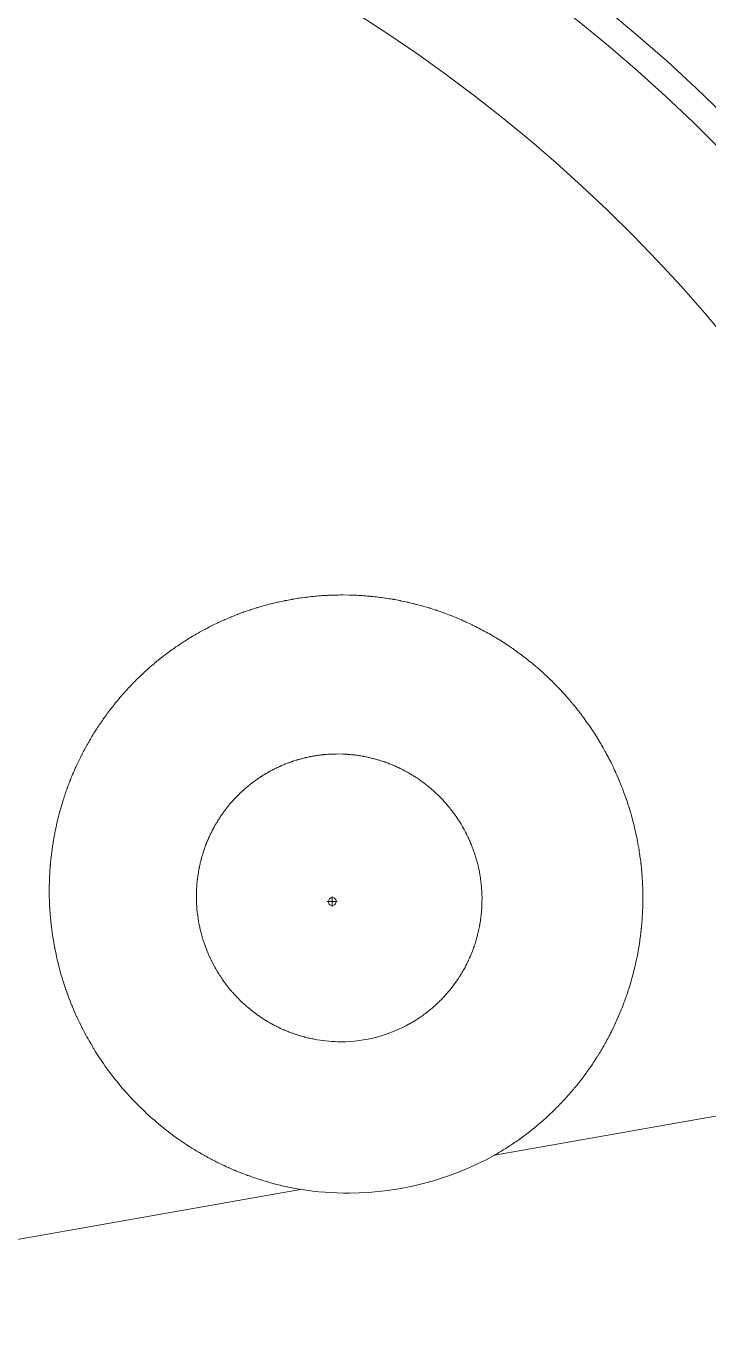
# Model space of a CAD drawing. Header units: millimetres. Extents: x 206 to 837, y 40 to 323.
# Drawn here: x 689.72444 to 689.74144, y 264.33187 to 264.36424 of the extents above; entities that cross this region are included whole.
import ezdxf

# ---------------------------------------------------------------- set-up
doc = ezdxf.new("R2010")
doc.units = ezdxf.units.MM
doc.layers.add('I-ARQ', color=8, linetype='Continuous', lineweight=0)

msp = doc.modelspace()

# ---------------------------------------------------------------- linework, layer by layer
at = {"layer": 'I-ARQ', "lineweight": 5}
for points, knots in [([(689.758016, 264.33937), (689.758016, 264.33937), (689.756484, 264.345683), (689.756484, 264.345683), (689.756484, 264.345683), (689.756484, 264.345683), (689.754075, 264.351719), (689.754075, 264.351719), (689.754075, 264.351719), (689.754075, 264.351719), (689.75084, 264.357358), (689.75084, 264.357358), (689.75084, 264.357358), (689.75084, 264.357358), (689.746843, 264.362487), (689.746843, 264.362487), (689.746843, 264.362487), (689.746843, 264.362487), (689.742162, 264.367007), (689.742162, 264.367007), (689.742162, 264.367007), (689.742162, 264.367007), (689.73689, 264.370826), (689.73689, 264.370826), (689.73689, 264.370826), (689.73689, 264.370826), (689.731133, 264.373869), (689.731133, 264.373869), (689.731133, 264.373869), (689.731133, 264.373869), (689.725003, 264.376076), (689.725003, 264.376076), (689.725003, 264.376076), (689.725003, 264.376076), (689.718623, 264.377401), (689.718623, 264.377401), (689.718623, 264.377401), (689.718623, 264.377401), (689.71212, 264.377822), (689.71212, 264.377822)], [0, 0, 0, 0, 0.1, 0.1, 0.1, 0.15, 0.2, 0.2, 0.2, 0.25, 0.3, 0.3, 0.3, 0.35, 0.4, 0.4, 0.4, 0.45, 0.5, 0.5, 0.5, 0.55, 0.6, 0.6, 0.6, 0.65, 0.7, 0.7, 0.7, 0.75, 0.8, 0.8, 0.8, 0.85, 0.9, 0.9, 0.9, 0.95, 1, 1, 1, 1]), ([(689.756851, 264.339179), (689.753375, 264.360444), (689.73541, 264.376323), (689.713879, 264.377159), (689.713879, 264.377159), (689.692349, 264.377995), (689.673206, 264.363558), (689.668091, 264.342627)], [0, 0, 0, 0, 0.5, 0.5, 0.5, 0.75, 1, 1, 1, 1]), ([(689.753896, 264.338696), (689.750339, 264.360458), (689.730674, 264.375844), (689.708695, 264.37406), (689.708695, 264.37406), (689.686717, 264.372276), (689.66979, 264.353919), (689.66979, 264.331869)], [0, 0, 0, 0, 0.5, 0.5, 0.5, 0.75, 1, 1, 1, 1]), ([(689.75315, 264.339104), (689.749399, 264.360379), (689.730009, 264.375257), (689.708489, 264.373374), (689.708489, 264.373374), (689.686969, 264.371491), (689.670457, 264.353472), (689.670457, 264.331869)], [0, 0, 0, 0, 0.5, 0.5, 0.5, 0.75, 1, 1, 1, 1]), ([(689.750138, 264.338573), (689.746661, 264.358284), (689.728696, 264.37207), (689.708755, 264.370325), (689.708755, 264.370325), (689.688816, 264.368582), (689.673516, 264.351885), (689.673516, 264.331869)], [0, 0, 0, 0, 0.5, 0.5, 0.5, 0.75, 1, 1, 1, 1]), ([(689.731281, 264.335247), (689.731281, 264.335247), (689.731112, 264.335278), (689.731112, 264.335278), (689.731112, 264.335278), (689.731112, 264.335278), (689.730944, 264.335312), (689.730944, 264.335312), (689.730944, 264.335312), (689.730944, 264.335312), (689.730777, 264.335351), (689.730777, 264.335351), (689.730777, 264.335351), (689.730777, 264.335351), (689.730611, 264.335392), (689.730611, 264.335392), (689.730611, 264.335392), (689.730611, 264.335392), (689.730447, 264.335439), (689.730447, 264.335439), (689.730447, 264.335439), (689.730447, 264.335439), (689.730283, 264.335488), (689.730283, 264.335488), (689.730283, 264.335488), (689.730283, 264.335488), (689.730122, 264.335541), (689.730122, 264.335541), (689.730122, 264.335541), (689.730122, 264.335541), (689.729961, 264.335598), (689.729961, 264.335598), (689.729961, 264.335598), (689.729961, 264.335598), (689.729802, 264.335658), (689.729802, 264.335658), (689.729802, 264.335658), (689.729802, 264.335658), (689.729645, 264.335722), (689.729645, 264.335722), (689.729645, 264.335722), (689.729645, 264.335722), (689.729491, 264.335788), (689.729491, 264.335788), (689.729491, 264.335788), (689.729491, 264.335788), (689.729338, 264.33586), (689.729338, 264.33586), (689.729338, 264.33586), (689.729338, 264.33586), (689.729188, 264.335932), (689.729188, 264.335932), (689.729188, 264.335932), (689.729188, 264.335932), (689.72904, 264.336009), (689.72904, 264.336009), (689.72904, 264.336009), (689.72904, 264.336009), (689.728894, 264.336088), (689.728894, 264.336088), (689.728894, 264.336088), (689.728894, 264.336088), (689.728751, 264.33617), (689.728751, 264.33617), (689.728751, 264.33617), (689.728751, 264.33617), (689.728609, 264.336255), (689.728609, 264.336255), (689.728609, 264.336255), (689.728609, 264.336255), (689.728471, 264.336343), (689.728471, 264.336343), (689.728471, 264.336343), (689.728471, 264.336343), (689.728335, 264.336433), (689.728335, 264.336433), (689.728335, 264.336433), (689.728335, 264.336433), (689.728202, 264.336525), (689.728202, 264.336525), (689.728202, 264.336525), (689.728202, 264.336525), (689.728073, 264.33662), (689.728073, 264.33662), (689.728073, 264.33662), (689.728073, 264.33662), (689.727945, 264.336716), (689.727945, 264.336716), (689.727945, 264.336716), (689.727945, 264.336716), (689.72782, 264.336816), (689.72782, 264.336816), (689.72782, 264.336816), (689.72782, 264.336816), (689.727698, 264.336917), (689.727698, 264.336917), (689.727698, 264.336917), (689.727698, 264.336917), (689.727463, 264.337125), (689.727463, 264.337125), (689.727463, 264.337125), (689.727463, 264.337125), (689.727239, 264.337341), (689.727239, 264.337341), (689.727239, 264.337341), (689.727239, 264.337341), (689.727026, 264.337562), (689.727026, 264.337562), (689.727026, 264.337562), (689.727026, 264.337562), (689.726824, 264.33779), (689.726824, 264.33779), (689.726824, 264.33779), (689.726824, 264.33779), (689.726633, 264.338025), (689.726633, 264.338025), (689.726633, 264.338025), (689.726633, 264.338025), (689.726452, 264.338265), (689.726452, 264.338265), (689.726452, 264.338265), (689.726452, 264.338265), (689.726282, 264.33851), (689.726282, 264.33851), (689.726282, 264.33851), (689.726282, 264.33851), (689.726123, 264.338762), (689.726123, 264.338762), (689.726123, 264.338762), (689.726123, 264.338762), (689.725974, 264.339018), (689.725974, 264.339018), (689.725974, 264.339018), (689.725974, 264.339018), (689.725836, 264.339279), (689.725836, 264.339279), (689.725836, 264.339279), (689.725836, 264.339279), (689.725707, 264.339547), (689.725707, 264.339547), (689.725707, 264.339547), (689.725707, 264.339547), (689.725589, 264.339818), (689.725589, 264.339818), (689.725589, 264.339818), (689.725589, 264.339818), (689.725481, 264.340096), (689.725481, 264.340096), (689.725481, 264.340096), (689.725481, 264.340096), (689.725383, 264.34038), (689.725383, 264.34038), (689.725383, 264.34038), (689.725383, 264.34038), (689.725296, 264.340669), (689.725296, 264.340669), (689.725296, 264.340669), (689.725296, 264.340669), (689.725221, 264.340964), (689.725221, 264.340964), (689.725221, 264.340964), (689.725221, 264.340964), (689.725156, 264.341265), (689.725156, 264.341265), (689.725156, 264.341265), (689.725156, 264.341265), (689.725104, 264.341571), (689.725104, 264.341571), (689.725104, 264.341571), (689.725104, 264.341571), (689.725064, 264.341882), (689.725064, 264.341882), (689.725064, 264.341882), (689.725064, 264.341882), (689.725048, 264.342041), (689.725048, 264.342041), (689.725048, 264.342041), (689.725048, 264.342041), (689.725036, 264.342199), (689.725036, 264.342199), (689.725036, 264.342199), (689.725036, 264.342199), (689.725027, 264.342359), (689.725027, 264.342359), (689.725027, 264.342359), (689.725027, 264.342359), (689.725022, 264.342519), (689.725022, 264.342519), (689.725022, 264.342519), (689.725022, 264.342519), (689.72502, 264.342682), (689.72502, 264.342682), (689.72502, 264.342682), (689.72502, 264.342682), (689.725021, 264.342844), (689.725021, 264.342844), (689.725021, 264.342844), (689.725021, 264.342844), (689.725027, 264.343008), (689.725027, 264.343008), (689.725027, 264.343008), (689.725027, 264.343008), (689.725035, 264.343171), (689.725035, 264.343171), (689.725035, 264.343171), (689.725035, 264.343171), (689.725048, 264.343336), (689.725048, 264.343336), (689.725048, 264.343336), (689.725048, 264.343336), (689.725064, 264.343501), (689.725064, 264.343501), (689.725064, 264.343501), (689.725064, 264.343501), (689.725084, 264.343666), (689.725084, 264.343666), (689.725084, 264.343666), (689.725084, 264.343666), (689.725107, 264.343832), (689.725107, 264.343832), (689.725107, 264.343832), (689.725107, 264.343832), (689.725135, 264.343998), (689.725135, 264.343998), (689.725135, 264.343998), (689.725135, 264.343998), (689.725166, 264.344164), (689.725166, 264.344164), (689.725166, 264.344164), (689.725166, 264.344164), (689.7252, 264.34433), (689.7252, 264.34433), (689.7252, 264.34433), (689.7252, 264.34433), (689.725239, 264.344494), (689.725239, 264.344494), (689.725239, 264.344494), (689.725239, 264.344494), (689.725283, 264.344659), (689.725283, 264.344659), (689.725283, 264.344659), (689.725283, 264.344659), (689.72533, 264.344823), (689.72533, 264.344823), (689.72533, 264.344823), (689.72533, 264.344823), (689.72538, 264.344986), (689.72538, 264.344986), (689.72538, 264.344986), (689.72538, 264.344986), (689.725434, 264.345148), (689.725434, 264.345148), (689.725434, 264.345148), (689.725434, 264.345148), (689.725492, 264.345309), (689.725492, 264.345309), (689.725492, 264.345309), (689.725492, 264.345309), (689.725554, 264.345469), (689.725554, 264.345469), (689.725554, 264.345469), (689.725554, 264.345469), (689.72562, 264.345627), (689.72562, 264.345627), (689.72562, 264.345627), (689.72562, 264.345627), (689.725689, 264.345784), (689.725689, 264.345784), (689.725689, 264.345784), (689.725689, 264.345784), (689.725762, 264.34594), (689.725762, 264.34594), (689.725762, 264.34594), (689.725762, 264.34594), (689.725838, 264.346094), (689.725838, 264.346094), (689.725838, 264.346094), (689.725838, 264.346094), (689.725919, 264.346245), (689.725919, 264.346245), (689.725919, 264.346245), (689.725919, 264.346245), (689.726003, 264.346395), (689.726003, 264.346395), (689.726003, 264.346395), (689.726003, 264.346395), (689.72609, 264.346543), (689.72609, 264.346543), (689.72609, 264.346543), (689.72609, 264.346543), (689.726181, 264.346689), (689.726181, 264.346689), (689.726181, 264.346689), (689.726181, 264.346689), (689.726274, 264.346833), (689.726274, 264.346833), (689.726274, 264.346833), (689.726274, 264.346833), (689.726371, 264.346974), (689.726371, 264.346974), (689.726371, 264.346974), (689.726371, 264.346974), (689.726472, 264.347113), (689.726472, 264.347113), (689.726472, 264.347113), (689.726472, 264.347113), (689.726576, 264.347249), (689.726576, 264.347249), (689.726576, 264.347249), (689.726576, 264.347249), (689.726683, 264.347383), (689.726683, 264.347383), (689.726683, 264.347383), (689.726683, 264.347383), (689.726792, 264.347515), (689.726792, 264.347515), (689.726792, 264.347515), (689.726792, 264.347515), (689.726905, 264.347643), (689.726905, 264.347643), (689.726905, 264.347643), (689.726905, 264.347643), (689.727021, 264.34777), (689.727021, 264.34777), (689.727021, 264.34777), (689.727021, 264.34777), (689.72714, 264.347892), (689.72714, 264.347892), (689.72714, 264.347892), (689.72714, 264.347892), (689.727262, 264.348012), (689.727262, 264.348012), (689.727262, 264.348012), (689.727262, 264.348012), (689.727385, 264.34813), (689.727385, 264.34813), (689.727385, 264.34813), (689.727385, 264.34813), (689.727513, 264.348245), (689.727513, 264.348245), (689.727513, 264.348245), (689.727513, 264.348245), (689.727642, 264.348356), (689.727642, 264.348356), (689.727642, 264.348356), (689.727642, 264.348356), (689.727775, 264.348465), (689.727775, 264.348465), (689.727775, 264.348465), (689.727775, 264.348465), (689.727909, 264.34857), (689.727909, 264.34857), (689.727909, 264.34857), (689.727909, 264.34857), (689.728047, 264.348672), (689.728047, 264.348672), (689.728047, 264.348672), (689.728047, 264.348672), (689.728187, 264.348771), (689.728187, 264.348771), (689.728187, 264.348771), (689.728187, 264.348771), (689.728329, 264.348867), (689.728329, 264.348867), (689.728329, 264.348867), (689.728329, 264.348867), (689.728473, 264.348959), (689.728473, 264.348959), (689.728473, 264.348959), (689.728473, 264.348959), (689.72862, 264.349048), (689.72862, 264.349048), (689.72862, 264.349048), (689.72862, 264.349048), (689.728771, 264.349134), (689.728771, 264.349134), (689.728771, 264.349134), (689.728771, 264.349134), (689.728922, 264.349216), (689.728922, 264.349216), (689.728922, 264.349216), (689.728922, 264.349216), (689.729076, 264.349295), (689.729076, 264.349295), (689.729076, 264.349295), (689.729076, 264.349295), (689.72923, 264.349371), (689.72923, 264.349371), (689.72923, 264.349371), (689.72923, 264.349371), (689.729388, 264.349442), (689.729388, 264.349442), (689.729388, 264.349442), (689.729388, 264.349442), (689.729547, 264.34951), (689.729547, 264.34951), (689.729547, 264.34951), (689.729547, 264.34951), (689.72971, 264.349575), (689.72971, 264.349575), (689.72971, 264.349575), (689.72971, 264.349575), (689.729872, 264.349635), (689.729872, 264.349635), (689.729872, 264.349635), (689.729872, 264.349635), (689.730038, 264.349692), (689.730038, 264.349692), (689.730038, 264.349692), (689.730038, 264.349692), (689.730205, 264.349745), (689.730205, 264.349745), (689.730205, 264.349745), (689.730205, 264.349745), (689.730374, 264.349794), (689.730374, 264.349794), (689.730374, 264.349794), (689.730374, 264.349794), (689.730545, 264.349838), (689.730545, 264.349838), (689.730545, 264.349838), (689.730545, 264.349838), (689.730716, 264.34988), (689.730716, 264.34988), (689.730716, 264.34988), (689.730716, 264.34988), (689.73089, 264.349916), (689.73089, 264.349916), (689.73089, 264.349916), (689.73089, 264.349916), (689.731065, 264.34995), (689.731065, 264.34995), (689.731065, 264.34995), (689.731065, 264.34995), (689.731241, 264.349979), (689.731241, 264.349979), (689.731241, 264.349979), (689.731241, 264.349979), (689.731419, 264.350003), (689.731419, 264.350003), (689.731419, 264.350003), (689.731419, 264.350003), (689.731597, 264.350023), (689.731597, 264.350023), (689.731597, 264.350023), (689.731597, 264.350023), (689.731778, 264.350039), (689.731778, 264.350039), (689.731778, 264.350039), (689.731778, 264.350039), (689.731959, 264.35005), (689.731959, 264.35005), (689.731959, 264.35005), (689.731959, 264.35005), (689.732142, 264.350057), (689.732142, 264.350057), (689.732142, 264.350057), (689.732142, 264.350057), (689.732324, 264.350059), (689.732324, 264.350059)], [0, 0, 0, 0, 0.008696, 0.008696, 0.008696, 0.013043, 0.017391, 0.017391, 0.017391, 0.021739, 0.026087, 0.026087, 0.026087, 0.030435, 0.034783, 0.034783, 0.034783, 0.03913, 0.043478, 0.043478, 0.043478, 0.047826, 0.052174, 0.052174, 0.052174, 0.056522, 0.06087, 0.06087, 0.06087, 0.065217, 0.069565, 0.069565, 0.069565, 0.073913, 0.078261, 0.078261, 0.078261, 0.082609, 0.086957, 0.086957, 0.086957, 0.091304, 0.095652, 0.095652, 0.095652, 0.1, 0.104348, 0.104348, 0.104348, 0.108696, 0.113043, 0.113043, 0.113043, 0.117391, 0.121739, 0.121739, 0.121739, 0.126087, 0.130435, 0.130435, 0.130435, 0.134783, 0.13913, 0.13913, 0.13913, 0.143478, 0.147826, 0.147826, 0.147826, 0.152174, 0.156522, 0.156522, 0.156522, 0.16087, 0.165217, 0.165217, 0.165217, 0.169565, 0.173913, 0.173913, 0.173913, 0.178261, 0.182609, 0.182609, 0.182609, 0.186957, 0.191304, 0.191304, 0.191304, 0.195652, 0.2, 0.2, 0.2, 0.204348, 0.208696, 0.208696, 0.208696, 0.213043, 0.217391, 0.217391, 0.217391, 0.221739, 0.226087, 0.226087, 0.226087, 0.230435, 0.234783, 0.234783, 0.234783, 0.23913, 0.243478, 0.243478, 0.243478, 0.247826, 0.252174, 0.252174, 0.252174, 0.256522, 0.26087, 0.26087, 0.26087, 0.265217, 0.269565, 0.269565, 0.269565, 0.273913, 0.278261, 0.278261, 0.278261, 0.282609, 0.286957, 0.286957, 0.286957, 0.291304, 0.295652, 0.295652, 0.295652, 0.3, 0.304348, 0.304348, 0.304348, 0.308696, 0.313043, 0.313043, 0.313043, 0.317391, 0.321739, 0.321739, 0.321739, 0.326087, 0.330435, 0.330435, 0.330435, 0.334783, 0.33913, 0.33913, 0.33913, 0.343478, 0.347826, 0.347826, 0.347826, 0.352174, 0.356522, 0.356522, 0.356522, 0.36087, 0.365217, 0.365217, 0.365217, 0.369565, 0.373913, 0.373913, 0.373913, 0.378261, 0.382609, 0.382609, 0.382609, 0.386957, 0.391304, 0.391304, 0.391304, 0.395652, 0.4, 0.4, 0.4, 0.404348, 0.408696, 0.408696, 0.408696, 0.413043, 0.417391, 0.417391, 0.417391, 0.421739, 0.426087, 0.426087, 0.426087, 0.430435, 0.434783, 0.434783, 0.434783, 0.43913, 0.443478, 0.443478, 0.443478, 0.447826, 0.452174, 0.452174, 0.452174, 0.456522, 0.46087, 0.46087, 0.46087, 0.465217, 0.469565, 0.469565, 0.469565, 0.473913, 0.478261, 0.478261, 0.478261, 0.482609, 0.486957, 0.486957, 0.486957, 0.491304, 0.495652, 0.495652, 0.495652, 0.5, 0.504348, 0.504348, 0.504348, 0.508696, 0.513043, 0.513043, 0.513043, 0.517391, 0.521739, 0.521739, 0.521739, 0.526087, 0.530435, 0.530435, 0.530435, 0.534783, 0.53913, 0.53913, 0.53913, 0.543478, 0.547826, 0.547826, 0.547826, 0.552174, 0.556522, 0.556522, 0.556522, 0.56087, 0.565217, 0.565217, 0.565217, 0.569565, 0.573913, 0.573913, 0.573913, 0.578261, 0.582609, 0.582609, 0.582609, 0.586957, 0.591304, 0.591304, 0.591304, 0.595652, 0.6, 0.6, 0.6, 0.604348, 0.608696, 0.608696, 0.608696, 0.613043, 0.617391, 0.617391, 0.617391, 0.621739, 0.626087, 0.626087, 0.626087, 0.630435, 0.634783, 0.634783, 0.634783, 0.63913, 0.643478, 0.643478, 0.643478, 0.647826, 0.652174, 0.652174, 0.652174, 0.656522, 0.66087, 0.66087, 0.66087, 0.665217, 0.669565, 0.669565, 0.669565, 0.673913, 0.678261, 0.678261, 0.678261, 0.682609, 0.686957, 0.686957, 0.686957, 0.691304, 0.695652, 0.695652, 0.695652, 0.7, 0.704348, 0.704348, 0.704348, 0.708696, 0.713043, 0.713043, 0.713043, 0.717391, 0.721739, 0.721739, 0.721739, 0.726087, 0.730435, 0.730435, 0.730435, 0.734783, 0.73913, 0.73913, 0.73913, 0.743478, 0.747826, 0.747826, 0.747826, 0.752174, 0.756522, 0.756522, 0.756522, 0.76087, 0.765217, 0.765217, 0.765217, 0.769565, 0.773913, 0.773913, 0.773913, 0.778261, 0.782609, 0.782609, 0.782609, 0.786957, 0.791304, 0.791304, 0.791304, 0.795652, 0.8, 0.8, 0.8, 0.804348, 0.808696, 0.808696, 0.808696, 0.813043, 0.817391, 0.817391, 0.817391, 0.821739, 0.826087, 0.826087, 0.826087, 0.830435, 0.834783, 0.834783, 0.834783, 0.83913, 0.843478, 0.843478, 0.843478, 0.847826, 0.852174, 0.852174, 0.852174, 0.856522, 0.86087, 0.86087, 0.86087, 0.865217, 0.869565, 0.869565, 0.869565, 0.873913, 0.878261, 0.878261, 0.878261, 0.882609, 0.886957, 0.886957, 0.886957, 0.891304, 0.895652, 0.895652, 0.895652, 0.9, 0.904348, 0.904348, 0.904348, 0.908696, 0.913043, 0.913043, 0.913043, 0.917391, 0.921739, 0.921739, 0.921739, 0.926087, 0.930435, 0.930435, 0.930435, 0.934783, 0.93913, 0.93913, 0.93913, 0.943478, 0.947826, 0.947826, 0.947826, 0.952174, 0.956522, 0.956522, 0.956522, 0.96087, 0.965217, 0.965217, 0.965217, 0.969565, 0.973913, 0.973913, 0.973913, 0.978261, 0.982609, 0.982609, 0.982609, 0.986957, 0.991304, 0.991304, 0.991304, 0.995652, 1, 1, 1, 1]), ([(689.732324, 264.350059), (689.732324, 264.350059), (689.732503, 264.350057), (689.732503, 264.350057), (689.732503, 264.350057), (689.732503, 264.350057), (689.732681, 264.350051), (689.732681, 264.350051), (689.732681, 264.350051), (689.732681, 264.350051), (689.732862, 264.35004), (689.732862, 264.35004), (689.732862, 264.35004), (689.732862, 264.35004), (689.733042, 264.350024), (689.733042, 264.350024), (689.733042, 264.350024), (689.733042, 264.350024), (689.733222, 264.350004), (689.733222, 264.350004), (689.733222, 264.350004), (689.733222, 264.350004), (689.733404, 264.34998), (689.733404, 264.34998), (689.733404, 264.34998), (689.733404, 264.34998), (689.733585, 264.349951), (689.733585, 264.349951), (689.733585, 264.349951), (689.733585, 264.349951), (689.733765, 264.349917), (689.733765, 264.349917), (689.733765, 264.349917), (689.733765, 264.349917), (689.733947, 264.349879), (689.733947, 264.349879), (689.733947, 264.349879), (689.733947, 264.349879), (689.734128, 264.349835), (689.734128, 264.349835), (689.734128, 264.349835), (689.734128, 264.349835), (689.734309, 264.349787), (689.734309, 264.349787), (689.734309, 264.349787), (689.734309, 264.349787), (689.73449, 264.349735), (689.73449, 264.349735), (689.73449, 264.349735), (689.73449, 264.349735), (689.73467, 264.349677), (689.73467, 264.349677), (689.73467, 264.349677), (689.73467, 264.349677), (689.734849, 264.349614), (689.734849, 264.349614), (689.734849, 264.349614), (689.734849, 264.349614), (689.735028, 264.349546), (689.735028, 264.349546), (689.735028, 264.349546), (689.735028, 264.349546), (689.735206, 264.349473), (689.735206, 264.349473), (689.735206, 264.349473), (689.735206, 264.349473), (689.735383, 264.349396), (689.735383, 264.349396), (689.735383, 264.349396), (689.735383, 264.349396), (689.735559, 264.349313), (689.735559, 264.349313), (689.735559, 264.349313), (689.735559, 264.349313), (689.735734, 264.349225), (689.735734, 264.349225), (689.735734, 264.349225), (689.735734, 264.349225), (689.735907, 264.349133), (689.735907, 264.349133), (689.735907, 264.349133), (689.735907, 264.349133), (689.736079, 264.349036), (689.736079, 264.349036), (689.736079, 264.349036), (689.736079, 264.349036), (689.736248, 264.348934), (689.736248, 264.348934), (689.736248, 264.348934), (689.736248, 264.348934), (689.736416, 264.348826), (689.736416, 264.348826), (689.736416, 264.348826), (689.736416, 264.348826), (689.736582, 264.348713), (689.736582, 264.348713), (689.736582, 264.348713), (689.736582, 264.348713), (689.736745, 264.348595), (689.736745, 264.348595), (689.736745, 264.348595), (689.736745, 264.348595), (689.736906, 264.348473), (689.736906, 264.348473), (689.736906, 264.348473), (689.736906, 264.348473), (689.737064, 264.348346), (689.737064, 264.348346), (689.737064, 264.348346), (689.737064, 264.348346), (689.73722, 264.348214), (689.73722, 264.348214), (689.73722, 264.348214), (689.73722, 264.348214), (689.737372, 264.348077), (689.737372, 264.348077), (689.737372, 264.348077), (689.737372, 264.348077), (689.73752, 264.347937), (689.73752, 264.347937), (689.73752, 264.347937), (689.73752, 264.347937), (689.737666, 264.347791), (689.737666, 264.347791), (689.737666, 264.347791), (689.737666, 264.347791), (689.737808, 264.347641), (689.737808, 264.347641), (689.737808, 264.347641), (689.737808, 264.347641), (689.737946, 264.347486), (689.737946, 264.347486), (689.737946, 264.347486), (689.737946, 264.347486), (689.738081, 264.347328), (689.738081, 264.347328), (689.738081, 264.347328), (689.738081, 264.347328), (689.738211, 264.347165), (689.738211, 264.347165), (689.738211, 264.347165), (689.738211, 264.347165), (689.738337, 264.346999), (689.738337, 264.346999), (689.738337, 264.346999), (689.738337, 264.346999), (689.738458, 264.346829), (689.738458, 264.346829), (689.738458, 264.346829), (689.738458, 264.346829), (689.738575, 264.346657), (689.738575, 264.346657), (689.738575, 264.346657), (689.738575, 264.346657), (689.738687, 264.34648), (689.738687, 264.34648), (689.738687, 264.34648), (689.738687, 264.34648), (689.738794, 264.346299), (689.738794, 264.346299), (689.738794, 264.346299), (689.738794, 264.346299), (689.738897, 264.346117), (689.738897, 264.346117), (689.738897, 264.346117), (689.738897, 264.346117), (689.738995, 264.345931), (689.738995, 264.345931), (689.738995, 264.345931), (689.738995, 264.345931), (689.739087, 264.345743), (689.739087, 264.345743), (689.739087, 264.345743), (689.739087, 264.345743), (689.739174, 264.345552), (689.739174, 264.345552), (689.739174, 264.345552), (689.739174, 264.345552), (689.739255, 264.345359), (689.739255, 264.345359), (689.739255, 264.345359), (689.739255, 264.345359), (689.739331, 264.345163), (689.739331, 264.345163), (689.739331, 264.345163), (689.739331, 264.345163), (689.739402, 264.344967), (689.739402, 264.344967), (689.739402, 264.344967), (689.739402, 264.344967), (689.739466, 264.344769), (689.739466, 264.344769), (689.739466, 264.344769), (689.739466, 264.344769), (689.739527, 264.34457), (689.739527, 264.34457), (689.739527, 264.34457), (689.739527, 264.34457), (689.73958, 264.344369), (689.73958, 264.344369), (689.73958, 264.344369), (689.73958, 264.344369), (689.739628, 264.344167), (689.739628, 264.344167), (689.739628, 264.344167), (689.739628, 264.344167), (689.739671, 264.343966), (689.739671, 264.343966), (689.739671, 264.343966), (689.739671, 264.343966), (689.739708, 264.343763), (689.739708, 264.343763), (689.739708, 264.343763), (689.739708, 264.343763), (689.739739, 264.343561), (689.739739, 264.343561), (689.739739, 264.343561), (689.739739, 264.343561), (689.739765, 264.343358), (689.739765, 264.343358), (689.739765, 264.343358), (689.739765, 264.343358), (689.739785, 264.343156), (689.739785, 264.343156), (689.739785, 264.343156), (689.739785, 264.343156), (689.739799, 264.342953), (689.739799, 264.342953), (689.739799, 264.342953), (689.739799, 264.342953), (689.739808, 264.342752), (689.739808, 264.342752), (689.739808, 264.342752), (689.739808, 264.342752), (689.739813, 264.342551), (689.739813, 264.342551), (689.739813, 264.342551), (689.739813, 264.342551), (689.73981, 264.342351), (689.73981, 264.342351), (689.73981, 264.342351), (689.73981, 264.342351), (689.739804, 264.342152), (689.739804, 264.342152), (689.739804, 264.342152), (689.739804, 264.342152), (689.739791, 264.341954), (689.739791, 264.341954), (689.739791, 264.341954), (689.739791, 264.341954), (689.739774, 264.341758), (689.739774, 264.341758), (689.739774, 264.341758), (689.739774, 264.341758), (689.739751, 264.341563), (689.739751, 264.341563), (689.739751, 264.341563), (689.739751, 264.341563), (689.739725, 264.341371), (689.739725, 264.341371), (689.739725, 264.341371), (689.739725, 264.341371), (689.739692, 264.341178), (689.739692, 264.341178), (689.739692, 264.341178), (689.739692, 264.341178), (689.739656, 264.34099), (689.739656, 264.34099), (689.739656, 264.34099), (689.739656, 264.34099), (689.739614, 264.340802), (689.739614, 264.340802), (689.739614, 264.340802), (689.739614, 264.340802), (689.739568, 264.340617), (689.739568, 264.340617), (689.739568, 264.340617), (689.739568, 264.340617), (689.739518, 264.340434), (689.739518, 264.340434), (689.739518, 264.340434), (689.739518, 264.340434), (689.739463, 264.340253), (689.739463, 264.340253), (689.739463, 264.340253), (689.739463, 264.340253), (689.739404, 264.340074), (689.739404, 264.340074), (689.739404, 264.340074), (689.739404, 264.340074), (689.739341, 264.339898), (689.739341, 264.339898), (689.739341, 264.339898), (689.739341, 264.339898), (689.739273, 264.339725), (689.739273, 264.339725), (689.739273, 264.339725), (689.739273, 264.339725), (689.739202, 264.339554), (689.739202, 264.339554), (689.739202, 264.339554), (689.739202, 264.339554), (689.739126, 264.339385), (689.739126, 264.339385), (689.739126, 264.339385), (689.739126, 264.339385), (689.739048, 264.33922), (689.739048, 264.33922), (689.739048, 264.33922), (689.739048, 264.33922), (689.738965, 264.339057), (689.738965, 264.339057), (689.738965, 264.339057), (689.738965, 264.339057), (689.738879, 264.338898), (689.738879, 264.338898), (689.738879, 264.338898), (689.738879, 264.338898), (689.738789, 264.338741), (689.738789, 264.338741), (689.738789, 264.338741), (689.738789, 264.338741), (689.738696, 264.338587), (689.738696, 264.338587), (689.738696, 264.338587), (689.738696, 264.338587), (689.7386, 264.338436), (689.7386, 264.338436), (689.7386, 264.338436), (689.7386, 264.338436), (689.7385, 264.338289), (689.7385, 264.338289), (689.7385, 264.338289), (689.7385, 264.338289), (689.738397, 264.338143), (689.738397, 264.338143), (689.738397, 264.338143), (689.738397, 264.338143), (689.738292, 264.338003), (689.738292, 264.338003), (689.738292, 264.338003), (689.738292, 264.338003), (689.738183, 264.337864), (689.738183, 264.337864), (689.738183, 264.337864), (689.738183, 264.337864), (689.738072, 264.337729), (689.738072, 264.337729), (689.738072, 264.337729), (689.738072, 264.337729), (689.737957, 264.337597), (689.737957, 264.337597), (689.737957, 264.337597), (689.737957, 264.337597), (689.737842, 264.337468), (689.737842, 264.337468), (689.737842, 264.337468), (689.737842, 264.337468), (689.737721, 264.337343), (689.737721, 264.337343), (689.737721, 264.337343), (689.737721, 264.337343), (689.7376, 264.337221), (689.7376, 264.337221), (689.7376, 264.337221), (689.7376, 264.337221), (689.737476, 264.337102), (689.737476, 264.337102), (689.737476, 264.337102), (689.737476, 264.337102), (689.737349, 264.336986), (689.737349, 264.336986), (689.737349, 264.336986), (689.737349, 264.336986), (689.73722, 264.336875), (689.73722, 264.336875), (689.73722, 264.336875), (689.73722, 264.336875), (689.737089, 264.336765), (689.737089, 264.336765), (689.737089, 264.336765), (689.737089, 264.336765), (689.736956, 264.33666), (689.736956, 264.33666), (689.736956, 264.33666), (689.736956, 264.33666), (689.73682, 264.336558), (689.73682, 264.336558), (689.73682, 264.336558), (689.73682, 264.336558), (689.736683, 264.336459), (689.736683, 264.336459), (689.736683, 264.336459), (689.736683, 264.336459), (689.736544, 264.336365), (689.736544, 264.336365), (689.736544, 264.336365), (689.736544, 264.336365), (689.736403, 264.336272), (689.736403, 264.336272), (689.736403, 264.336272), (689.736403, 264.336272), (689.736259, 264.336185), (689.736259, 264.336185), (689.736259, 264.336185), (689.736259, 264.336185), (689.736114, 264.3361), (689.736114, 264.3361)], [0, 0, 0, 0, 0.009804, 0.009804, 0.009804, 0.014706, 0.019608, 0.019608, 0.019608, 0.02451, 0.029412, 0.029412, 0.029412, 0.034314, 0.039216, 0.039216, 0.039216, 0.044118, 0.04902, 0.04902, 0.04902, 0.053922, 0.058824, 0.058824, 0.058824, 0.063725, 0.068627, 0.068627, 0.068627, 0.073529, 0.078431, 0.078431, 0.078431, 0.083333, 0.088235, 0.088235, 0.088235, 0.093137, 0.098039, 0.098039, 0.098039, 0.102941, 0.107843, 0.107843, 0.107843, 0.112745, 0.117647, 0.117647, 0.117647, 0.122549, 0.127451, 0.127451, 0.127451, 0.132353, 0.137255, 0.137255, 0.137255, 0.142157, 0.147059, 0.147059, 0.147059, 0.151961, 0.156863, 0.156863, 0.156863, 0.161765, 0.166667, 0.166667, 0.166667, 0.171569, 0.176471, 0.176471, 0.176471, 0.181373, 0.186275, 0.186275, 0.186275, 0.191176, 0.196078, 0.196078, 0.196078, 0.20098, 0.205882, 0.205882, 0.205882, 0.210784, 0.215686, 0.215686, 0.215686, 0.220588, 0.22549, 0.22549, 0.22549, 0.230392, 0.235294, 0.235294, 0.235294, 0.240196, 0.245098, 0.245098, 0.245098, 0.25, 0.254902, 0.254902, 0.254902, 0.259804, 0.264706, 0.264706, 0.264706, 0.269608, 0.27451, 0.27451, 0.27451, 0.279412, 0.284314, 0.284314, 0.284314, 0.289216, 0.294118, 0.294118, 0.294118, 0.29902, 0.303922, 0.303922, 0.303922, 0.308824, 0.313725, 0.313725, 0.313725, 0.318627, 0.323529, 0.323529, 0.323529, 0.328431, 0.333333, 0.333333, 0.333333, 0.338235, 0.343137, 0.343137, 0.343137, 0.348039, 0.352941, 0.352941, 0.352941, 0.357843, 0.362745, 0.362745, 0.362745, 0.367647, 0.372549, 0.372549, 0.372549, 0.377451, 0.382353, 0.382353, 0.382353, 0.387255, 0.392157, 0.392157, 0.392157, 0.397059, 0.401961, 0.401961, 0.401961, 0.406863, 0.411765, 0.411765, 0.411765, 0.416667, 0.421569, 0.421569, 0.421569, 0.426471, 0.431373, 0.431373, 0.431373, 0.436275, 0.441176, 0.441176, 0.441176, 0.446078, 0.45098, 0.45098, 0.45098, 0.455882, 0.460784, 0.460784, 0.460784, 0.465686, 0.470588, 0.470588, 0.470588, 0.47549, 0.480392, 0.480392, 0.480392, 0.485294, 0.490196, 0.490196, 0.490196, 0.495098, 0.5, 0.5, 0.5, 0.504902, 0.509804, 0.509804, 0.509804, 0.514706, 0.519608, 0.519608, 0.519608, 0.52451, 0.529412, 0.529412, 0.529412, 0.534314, 0.539216, 0.539216, 0.539216, 0.544118, 0.54902, 0.54902, 0.54902, 0.553922, 0.558824, 0.558824, 0.558824, 0.563725, 0.568627, 0.568627, 0.568627, 0.573529, 0.578431, 0.578431, 0.578431, 0.583333, 0.588235, 0.588235, 0.588235, 0.593137, 0.598039, 0.598039, 0.598039, 0.602941, 0.607843, 0.607843, 0.607843, 0.612745, 0.617647, 0.617647, 0.617647, 0.622549, 0.627451, 0.627451, 0.627451, 0.632353, 0.637255, 0.637255, 0.637255, 0.642157, 0.647059, 0.647059, 0.647059, 0.651961, 0.656863, 0.656863, 0.656863, 0.661765, 0.666667, 0.666667, 0.666667, 0.671569, 0.676471, 0.676471, 0.676471, 0.681373, 0.686275, 0.686275, 0.686275, 0.691176, 0.696078, 0.696078, 0.696078, 0.70098, 0.705882, 0.705882, 0.705882, 0.710784, 0.715686, 0.715686, 0.715686, 0.720588, 0.72549, 0.72549, 0.72549, 0.730392, 0.735294, 0.735294, 0.735294, 0.740196, 0.745098, 0.745098, 0.745098, 0.75, 0.754902, 0.754902, 0.754902, 0.759804, 0.764706, 0.764706, 0.764706, 0.769608, 0.77451, 0.77451, 0.77451, 0.779412, 0.784314, 0.784314, 0.784314, 0.789216, 0.794118, 0.794118, 0.794118, 0.79902, 0.803922, 0.803922, 0.803922, 0.808824, 0.813725, 0.813725, 0.813725, 0.818627, 0.823529, 0.823529, 0.823529, 0.828431, 0.833333, 0.833333, 0.833333, 0.838235, 0.843137, 0.843137, 0.843137, 0.848039, 0.852941, 0.852941, 0.852941, 0.857843, 0.862745, 0.862745, 0.862745, 0.867647, 0.872549, 0.872549, 0.872549, 0.877451, 0.882353, 0.882353, 0.882353, 0.887255, 0.892157, 0.892157, 0.892157, 0.897059, 0.901961, 0.901961, 0.901961, 0.906863, 0.911765, 0.911765, 0.911765, 0.916667, 0.921569, 0.921569, 0.921569, 0.926471, 0.931373, 0.931373, 0.931373, 0.936275, 0.941176, 0.941176, 0.941176, 0.946078, 0.95098, 0.95098, 0.95098, 0.955882, 0.960784, 0.960784, 0.960784, 0.965686, 0.970588, 0.970588, 0.970588, 0.97549, 0.980392, 0.980392, 0.980392, 0.985294, 0.990196, 0.990196, 0.990196, 0.995098, 1, 1, 1, 1]), ([(689.731695, 264.338976), (689.731695, 264.338976), (689.73159, 264.338996), (689.73159, 264.338996), (689.73159, 264.338996), (689.73159, 264.338996), (689.731483, 264.339019), (689.731483, 264.339019), (689.731483, 264.339019), (689.731483, 264.339019), (689.731378, 264.339045), (689.731378, 264.339045), (689.731378, 264.339045), (689.731378, 264.339045), (689.731275, 264.339074), (689.731275, 264.339074), (689.731275, 264.339074), (689.731275, 264.339074), (689.731171, 264.339106), (689.731171, 264.339106), (689.731171, 264.339106), (689.731171, 264.339106), (689.73107, 264.339141), (689.73107, 264.339141), (689.73107, 264.339141), (689.73107, 264.339141), (689.73097, 264.339179), (689.73097, 264.339179), (689.73097, 264.339179), (689.73097, 264.339179), (689.730871, 264.33922), (689.730871, 264.33922), (689.730871, 264.33922), (689.730871, 264.33922), (689.730775, 264.339264), (689.730775, 264.339264), (689.730775, 264.339264), (689.730775, 264.339264), (689.730679, 264.339311), (689.730679, 264.339311), (689.730679, 264.339311), (689.730679, 264.339311), (689.730586, 264.339358), (689.730586, 264.339358), (689.730586, 264.339358), (689.730586, 264.339358), (689.730494, 264.33941), (689.730494, 264.33941), (689.730494, 264.33941), (689.730494, 264.33941), (689.730407, 264.339463), (689.730407, 264.339463), (689.730407, 264.339463), (689.730407, 264.339463), (689.730319, 264.339519), (689.730319, 264.339519), (689.730319, 264.339519), (689.730319, 264.339519), (689.730234, 264.339577), (689.730234, 264.339577), (689.730234, 264.339577), (689.730234, 264.339577), (689.730152, 264.339637), (689.730152, 264.339637), (689.730152, 264.339637), (689.730152, 264.339637), (689.730072, 264.339698), (689.730072, 264.339698), (689.730072, 264.339698), (689.730072, 264.339698), (689.729994, 264.339761), (689.729994, 264.339761), (689.729994, 264.339761), (689.729994, 264.339761), (689.729918, 264.339826), (689.729918, 264.339826), (689.729918, 264.339826), (689.729918, 264.339826), (689.729845, 264.339892), (689.729845, 264.339892), (689.729845, 264.339892), (689.729845, 264.339892), (689.729774, 264.339959), (689.729774, 264.339959), (689.729774, 264.339959), (689.729774, 264.339959), (689.729705, 264.34003), (689.729705, 264.34003), (689.729705, 264.34003), (689.729705, 264.34003), (689.72964, 264.3401), (689.72964, 264.3401), (689.72964, 264.3401), (689.72964, 264.3401), (689.729575, 264.340172), (689.729575, 264.340172), (689.729575, 264.340172), (689.729575, 264.340172), (689.729514, 264.340244), (689.729514, 264.340244), (689.729514, 264.340244), (689.729514, 264.340244), (689.729454, 264.340319), (689.729454, 264.340319), (689.729454, 264.340319), (689.729454, 264.340319), (689.729397, 264.340395), (689.729397, 264.340395), (689.729397, 264.340395), (689.729397, 264.340395), (689.729341, 264.340471), (689.729341, 264.340471), (689.729341, 264.340471), (689.729341, 264.340471), (689.729289, 264.340549), (689.729289, 264.340549), (689.729289, 264.340549), (689.729289, 264.340549), (689.729238, 264.340628), (689.729238, 264.340628), (689.729238, 264.340628), (689.729238, 264.340628), (689.72919, 264.340708), (689.72919, 264.340708), (689.72919, 264.340708), (689.72919, 264.340708), (689.729143, 264.34079), (689.729143, 264.34079), (689.729143, 264.34079), (689.729143, 264.34079), (689.729099, 264.340872), (689.729099, 264.340872), (689.729099, 264.340872), (689.729099, 264.340872), (689.729057, 264.340954), (689.729057, 264.340954), (689.729057, 264.340954), (689.729057, 264.340954), (689.729017, 264.341039), (689.729017, 264.341039), (689.729017, 264.341039), (689.729017, 264.341039), (689.728979, 264.341125), (689.728979, 264.341125), (689.728979, 264.341125), (689.728979, 264.341125), (689.728943, 264.341211), (689.728943, 264.341211), (689.728943, 264.341211), (689.728943, 264.341211), (689.72891, 264.341299), (689.72891, 264.341299), (689.72891, 264.341299), (689.72891, 264.341299), (689.728879, 264.341389), (689.728879, 264.341389), (689.728879, 264.341389), (689.728879, 264.341389), (689.72885, 264.341479), (689.72885, 264.341479), (689.72885, 264.341479), (689.72885, 264.341479), (689.728822, 264.341571), (689.728822, 264.341571), (689.728822, 264.341571), (689.728822, 264.341571), (689.728797, 264.341663), (689.728797, 264.341663), (689.728797, 264.341663), (689.728797, 264.341663), (689.728775, 264.341758), (689.728775, 264.341758), (689.728775, 264.341758), (689.728775, 264.341758), (689.728755, 264.341852), (689.728755, 264.341852), (689.728755, 264.341852), (689.728755, 264.341852), (689.728737, 264.341948), (689.728737, 264.341948), (689.728737, 264.341948), (689.728737, 264.341948), (689.728723, 264.342045), (689.728723, 264.342045), (689.728723, 264.342045), (689.728723, 264.342045), (689.728709, 264.342144), (689.728709, 264.342144), (689.728709, 264.342144), (689.728709, 264.342144), (689.728699, 264.342243), (689.728699, 264.342243), (689.728699, 264.342243), (689.728699, 264.342243), (689.728693, 264.342344), (689.728693, 264.342344), (689.728693, 264.342344), (689.728693, 264.342344), (689.728688, 264.342444), (689.728688, 264.342444), (689.728688, 264.342444), (689.728688, 264.342444), (689.728687, 264.342547), (689.728687, 264.342547), (689.728687, 264.342547), (689.728687, 264.342547), (689.728688, 264.342649), (689.728688, 264.342649), (689.728688, 264.342649), (689.728688, 264.342649), (689.728693, 264.342753), (689.728693, 264.342753), (689.728693, 264.342753), (689.728693, 264.342753), (689.728699, 264.342856), (689.728699, 264.342856), (689.728699, 264.342856), (689.728699, 264.342856), (689.72871, 264.342961), (689.72871, 264.342961), (689.72871, 264.342961), (689.72871, 264.342961), (689.728724, 264.343065), (689.728724, 264.343065), (689.728724, 264.343065), (689.728724, 264.343065), (689.728741, 264.34317), (689.728741, 264.34317), (689.728741, 264.34317), (689.728741, 264.34317), (689.728761, 264.343275), (689.728761, 264.343275), (689.728761, 264.343275), (689.728761, 264.343275), (689.728783, 264.343379), (689.728783, 264.343379), (689.728783, 264.343379), (689.728783, 264.343379), (689.72881, 264.343483), (689.72881, 264.343483), (689.72881, 264.343483), (689.72881, 264.343483), (689.728838, 264.343587), (689.728838, 264.343587), (689.728838, 264.343587), (689.728838, 264.343587), (689.728872, 264.34369), (689.728872, 264.34369), (689.728872, 264.34369), (689.728872, 264.34369), (689.728907, 264.343792), (689.728907, 264.343792), (689.728907, 264.343792), (689.728907, 264.343792), (689.728946, 264.343892), (689.728946, 264.343892), (689.728946, 264.343892), (689.728946, 264.343892), (689.728989, 264.343992), (689.728989, 264.343992), (689.728989, 264.343992), (689.728989, 264.343992), (689.729033, 264.344092), (689.729033, 264.344092), (689.729033, 264.344092), (689.729033, 264.344092), (689.729082, 264.344188), (689.729082, 264.344188), (689.729082, 264.344188), (689.729082, 264.344188), (689.729133, 264.344284), (689.729133, 264.344284), (689.729133, 264.344284), (689.729133, 264.344284), (689.729187, 264.344379), (689.729187, 264.344379), (689.729187, 264.344379), (689.729187, 264.344379), (689.729244, 264.344471), (689.729244, 264.344471), (689.729244, 264.344471), (689.729244, 264.344471), (689.729304, 264.344561), (689.729304, 264.344561), (689.729304, 264.344561), (689.729304, 264.344561), (689.729366, 264.34465), (689.729366, 264.34465), (689.729366, 264.34465), (689.729366, 264.34465), (689.729431, 264.344737), (689.729431, 264.344737), (689.729431, 264.344737), (689.729431, 264.344737), (689.729498, 264.344822), (689.729498, 264.344822), (689.729498, 264.344822), (689.729498, 264.344822), (689.729569, 264.344904), (689.729569, 264.344904), (689.729569, 264.344904), (689.729569, 264.344904), (689.729641, 264.344984), (689.729641, 264.344984), (689.729641, 264.344984), (689.729641, 264.344984), (689.729717, 264.345062), (689.729717, 264.345062), (689.729717, 264.345062), (689.729717, 264.345062), (689.729793, 264.345138), (689.729793, 264.345138), (689.729793, 264.345138), (689.729793, 264.345138), (689.729873, 264.34521), (689.729873, 264.34521), (689.729873, 264.34521), (689.729873, 264.34521), (689.729956, 264.345281), (689.729956, 264.345281), (689.729956, 264.345281), (689.729956, 264.345281), (689.730039, 264.345349), (689.730039, 264.345349), (689.730039, 264.345349), (689.730039, 264.345349), (689.730126, 264.345415), (689.730126, 264.345415), (689.730126, 264.345415), (689.730126, 264.345415), (689.730214, 264.345478), (689.730214, 264.345478), (689.730214, 264.345478), (689.730214, 264.345478), (689.730304, 264.345538), (689.730304, 264.345538), (689.730304, 264.345538), (689.730304, 264.345538), (689.730397, 264.345595), (689.730397, 264.345595), (689.730397, 264.345595), (689.730397, 264.345595), (689.73049, 264.34565), (689.73049, 264.34565), (689.73049, 264.34565), (689.73049, 264.34565), (689.730587, 264.345702), (689.730587, 264.345702), (689.730587, 264.345702), (689.730587, 264.345702), (689.730684, 264.345751), (689.730684, 264.345751), (689.730684, 264.345751), (689.730684, 264.345751), (689.730784, 264.345796), (689.730784, 264.345796), (689.730784, 264.345796), (689.730784, 264.345796), (689.730884, 264.345839), (689.730884, 264.345839), (689.730884, 264.345839), (689.730884, 264.345839), (689.730987, 264.345879), (689.730987, 264.345879), (689.730987, 264.345879), (689.730987, 264.345879), (689.731091, 264.345916), (689.731091, 264.345916), (689.731091, 264.345916), (689.731091, 264.345916), (689.731197, 264.345949), (689.731197, 264.345949), (689.731197, 264.345949), (689.731197, 264.345949), (689.731304, 264.345979), (689.731304, 264.345979), (689.731304, 264.345979), (689.731304, 264.345979), (689.731413, 264.346007), (689.731413, 264.346007), (689.731413, 264.346007), (689.731413, 264.346007), (689.731522, 264.34603), (689.731522, 264.34603), (689.731522, 264.34603), (689.731522, 264.34603), (689.731633, 264.34605), (689.731633, 264.34605), (689.731633, 264.34605), (689.731633, 264.34605), (689.731745, 264.346067), (689.731745, 264.346067), (689.731745, 264.346067), (689.731745, 264.346067), (689.731858, 264.34608), (689.731858, 264.34608), (689.731858, 264.34608), (689.731858, 264.34608), (689.731972, 264.346089), (689.731972, 264.346089), (689.731972, 264.346089), (689.731972, 264.346089), (689.732087, 264.346095), (689.732087, 264.346095), (689.732087, 264.346095), (689.732087, 264.346095), (689.732203, 264.346097), (689.732203, 264.346097)], [0, 0, 0, 0, 0.009804, 0.009804, 0.009804, 0.014706, 0.019608, 0.019608, 0.019608, 0.02451, 0.029412, 0.029412, 0.029412, 0.034314, 0.039216, 0.039216, 0.039216, 0.044118, 0.04902, 0.04902, 0.04902, 0.053922, 0.058824, 0.058824, 0.058824, 0.063725, 0.068627, 0.068627, 0.068627, 0.073529, 0.078431, 0.078431, 0.078431, 0.083333, 0.088235, 0.088235, 0.088235, 0.093137, 0.098039, 0.098039, 0.098039, 0.102941, 0.107843, 0.107843, 0.107843, 0.112745, 0.117647, 0.117647, 0.117647, 0.122549, 0.127451, 0.127451, 0.127451, 0.132353, 0.137255, 0.137255, 0.137255, 0.142157, 0.147059, 0.147059, 0.147059, 0.151961, 0.156863, 0.156863, 0.156863, 0.161765, 0.166667, 0.166667, 0.166667, 0.171569, 0.176471, 0.176471, 0.176471, 0.181373, 0.186275, 0.186275, 0.186275, 0.191176, 0.196078, 0.196078, 0.196078, 0.20098, 0.205882, 0.205882, 0.205882, 0.210784, 0.215686, 0.215686, 0.215686, 0.220588, 0.22549, 0.22549, 0.22549, 0.230392, 0.235294, 0.235294, 0.235294, 0.240196, 0.245098, 0.245098, 0.245098, 0.25, 0.254902, 0.254902, 0.254902, 0.259804, 0.264706, 0.264706, 0.264706, 0.269608, 0.27451, 0.27451, 0.27451, 0.279412, 0.284314, 0.284314, 0.284314, 0.289216, 0.294118, 0.294118, 0.294118, 0.29902, 0.303922, 0.303922, 0.303922, 0.308824, 0.313725, 0.313725, 0.313725, 0.318627, 0.323529, 0.323529, 0.323529, 0.328431, 0.333333, 0.333333, 0.333333, 0.338235, 0.343137, 0.343137, 0.343137, 0.348039, 0.352941, 0.352941, 0.352941, 0.357843, 0.362745, 0.362745, 0.362745, 0.367647, 0.372549, 0.372549, 0.372549, 0.377451, 0.382353, 0.382353, 0.382353, 0.387255, 0.392157, 0.392157, 0.392157, 0.397059, 0.401961, 0.401961, 0.401961, 0.406863, 0.411765, 0.411765, 0.411765, 0.416667, 0.421569, 0.421569, 0.421569, 0.426471, 0.431373, 0.431373, 0.431373, 0.436275, 0.441176, 0.441176, 0.441176, 0.446078, 0.45098, 0.45098, 0.45098, 0.455882, 0.460784, 0.460784, 0.460784, 0.465686, 0.470588, 0.470588, 0.470588, 0.47549, 0.480392, 0.480392, 0.480392, 0.485294, 0.490196, 0.490196, 0.490196, 0.495098, 0.5, 0.5, 0.5, 0.504902, 0.509804, 0.509804, 0.509804, 0.514706, 0.519608, 0.519608, 0.519608, 0.52451, 0.529412, 0.529412, 0.529412, 0.534314, 0.539216, 0.539216, 0.539216, 0.544118, 0.54902, 0.54902, 0.54902, 0.553922, 0.558824, 0.558824, 0.558824, 0.563725, 0.568627, 0.568627, 0.568627, 0.573529, 0.578431, 0.578431, 0.578431, 0.583333, 0.588235, 0.588235, 0.588235, 0.593137, 0.598039, 0.598039, 0.598039, 0.602941, 0.607843, 0.607843, 0.607843, 0.612745, 0.617647, 0.617647, 0.617647, 0.622549, 0.627451, 0.627451, 0.627451, 0.632353, 0.637255, 0.637255, 0.637255, 0.642157, 0.647059, 0.647059, 0.647059, 0.651961, 0.656863, 0.656863, 0.656863, 0.661765, 0.666667, 0.666667, 0.666667, 0.671569, 0.676471, 0.676471, 0.676471, 0.681373, 0.686275, 0.686275, 0.686275, 0.691176, 0.696078, 0.696078, 0.696078, 0.70098, 0.705882, 0.705882, 0.705882, 0.710784, 0.715686, 0.715686, 0.715686, 0.720588, 0.72549, 0.72549, 0.72549, 0.730392, 0.735294, 0.735294, 0.735294, 0.740196, 0.745098, 0.745098, 0.745098, 0.75, 0.754902, 0.754902, 0.754902, 0.759804, 0.764706, 0.764706, 0.764706, 0.769608, 0.77451, 0.77451, 0.77451, 0.779412, 0.784314, 0.784314, 0.784314, 0.789216, 0.794118, 0.794118, 0.794118, 0.79902, 0.803922, 0.803922, 0.803922, 0.808824, 0.813725, 0.813725, 0.813725, 0.818627, 0.823529, 0.823529, 0.823529, 0.828431, 0.833333, 0.833333, 0.833333, 0.838235, 0.843137, 0.843137, 0.843137, 0.848039, 0.852941, 0.852941, 0.852941, 0.857843, 0.862745, 0.862745, 0.862745, 0.867647, 0.872549, 0.872549, 0.872549, 0.877451, 0.882353, 0.882353, 0.882353, 0.887255, 0.892157, 0.892157, 0.892157, 0.897059, 0.901961, 0.901961, 0.901961, 0.906863, 0.911765, 0.911765, 0.911765, 0.916667, 0.921569, 0.921569, 0.921569, 0.926471, 0.931373, 0.931373, 0.931373, 0.936275, 0.941176, 0.941176, 0.941176, 0.946078, 0.95098, 0.95098, 0.95098, 0.955882, 0.960784, 0.960784, 0.960784, 0.965686, 0.970588, 0.970588, 0.970588, 0.97549, 0.980392, 0.980392, 0.980392, 0.985294, 0.990196, 0.990196, 0.990196, 0.995098, 1, 1, 1, 1]), ([(689.732203, 264.346097), (689.732203, 264.346097), (689.732332, 264.346095), (689.732332, 264.346095), (689.732332, 264.346095), (689.732332, 264.346095), (689.732461, 264.346088), (689.732461, 264.346088), (689.732461, 264.346088), (689.732461, 264.346088), (689.732592, 264.346076), (689.732592, 264.346076), (689.732592, 264.346076), (689.732592, 264.346076), (689.732721, 264.346059), (689.732721, 264.346059), (689.732721, 264.346059), (689.732721, 264.346059), (689.732853, 264.346038), (689.732853, 264.346038), (689.732853, 264.346038), (689.732853, 264.346038), (689.732984, 264.346011), (689.732984, 264.346011), (689.732984, 264.346011), (689.732984, 264.346011), (689.733114, 264.345979), (689.733114, 264.345979), (689.733114, 264.345979), (689.733114, 264.345979), (689.733244, 264.345941), (689.733244, 264.345941), (689.733244, 264.345941), (689.733244, 264.345941), (689.733376, 264.345899), (689.733376, 264.345899), (689.733376, 264.345899), (689.733376, 264.345899), (689.733504, 264.345851), (689.733504, 264.345851), (689.733504, 264.345851), (689.733504, 264.345851), (689.733633, 264.345798), (689.733633, 264.345798), (689.733633, 264.345798), (689.733633, 264.345798), (689.73376, 264.34574), (689.73376, 264.34574), (689.73376, 264.34574), (689.73376, 264.34574), (689.733885, 264.345675), (689.733885, 264.345675), (689.733885, 264.345675), (689.733885, 264.345675), (689.734009, 264.345606), (689.734009, 264.345606), (689.734009, 264.345606), (689.734009, 264.345606), (689.734131, 264.345532), (689.734131, 264.345532), (689.734131, 264.345532), (689.734131, 264.345532), (689.734252, 264.345451), (689.734252, 264.345451), (689.734252, 264.345451), (689.734252, 264.345451), (689.734369, 264.345366), (689.734369, 264.345366), (689.734369, 264.345366), (689.734369, 264.345366), (689.734483, 264.345275), (689.734483, 264.345275), (689.734483, 264.345275), (689.734483, 264.345275), (689.734595, 264.345179), (689.734595, 264.345179), (689.734595, 264.345179), (689.734595, 264.345179), (689.734703, 264.345079), (689.734703, 264.345079), (689.734703, 264.345079), (689.734703, 264.345079), (689.734808, 264.344972), (689.734808, 264.344972), (689.734808, 264.344972), (689.734808, 264.344972), (689.734908, 264.344862), (689.734908, 264.344862), (689.734908, 264.344862), (689.734908, 264.344862), (689.735004, 264.344747), (689.735004, 264.344747), (689.735004, 264.344747), (689.735004, 264.344747), (689.735095, 264.344628), (689.735095, 264.344628), (689.735095, 264.344628), (689.735095, 264.344628), (689.735182, 264.344504), (689.735182, 264.344504), (689.735182, 264.344504), (689.735182, 264.344504), (689.735264, 264.344378), (689.735264, 264.344378), (689.735264, 264.344378), (689.735264, 264.344378), (689.735341, 264.344247), (689.735341, 264.344247), (689.735341, 264.344247), (689.735341, 264.344247), (689.735411, 264.344114), (689.735411, 264.344114), (689.735411, 264.344114), (689.735411, 264.344114), (689.735477, 264.343978), (689.735477, 264.343978), (689.735477, 264.343978), (689.735477, 264.343978), (689.735537, 264.343839), (689.735537, 264.343839), (689.735537, 264.343839), (689.735537, 264.343839), (689.73559, 264.343699), (689.73559, 264.343699), (689.73559, 264.343699), (689.73559, 264.343699), (689.735638, 264.343555), (689.735638, 264.343555), (689.735638, 264.343555), (689.735638, 264.343555), (689.73568, 264.343412), (689.73568, 264.343412), (689.73568, 264.343412), (689.73568, 264.343412), (689.735716, 264.343267), (689.735716, 264.343267), (689.735716, 264.343267), (689.735716, 264.343267), (689.735746, 264.343121), (689.735746, 264.343121), (689.735746, 264.343121), (689.735746, 264.343121), (689.735769, 264.342974), (689.735769, 264.342974), (689.735769, 264.342974), (689.735769, 264.342974), (689.735786, 264.342828), (689.735786, 264.342828), (689.735786, 264.342828), (689.735786, 264.342828), (689.735798, 264.342683), (689.735798, 264.342683), (689.735798, 264.342683), (689.735798, 264.342683), (689.735804, 264.342538), (689.735804, 264.342538), (689.735804, 264.342538), (689.735804, 264.342538), (689.735803, 264.342393), (689.735803, 264.342393), (689.735803, 264.342393), (689.735803, 264.342393), (689.735797, 264.34225), (689.735797, 264.34225), (689.735797, 264.34225), (689.735797, 264.34225), (689.735785, 264.342107), (689.735785, 264.342107), (689.735785, 264.342107), (689.735785, 264.342107), (689.735768, 264.341968), (689.735768, 264.341968), (689.735768, 264.341968), (689.735768, 264.341968), (689.735746, 264.341829), (689.735746, 264.341829), (689.735746, 264.341829), (689.735746, 264.341829), (689.735718, 264.341693), (689.735718, 264.341693), (689.735718, 264.341693), (689.735718, 264.341693), (689.735686, 264.341559), (689.735686, 264.341559), (689.735686, 264.341559), (689.735686, 264.341559), (689.735649, 264.341427), (689.735649, 264.341427), (689.735649, 264.341427), (689.735649, 264.341427), (689.735607, 264.341298), (689.735607, 264.341298), (689.735607, 264.341298), (689.735607, 264.341298), (689.73556, 264.341171), (689.73556, 264.341171), (689.73556, 264.341171), (689.73556, 264.341171), (689.735509, 264.341048), (689.735509, 264.341048), (689.735509, 264.341048), (689.735509, 264.341048), (689.735455, 264.340928), (689.735455, 264.340928), (689.735455, 264.340928), (689.735455, 264.340928), (689.735396, 264.340809), (689.735396, 264.340809), (689.735396, 264.340809), (689.735396, 264.340809), (689.735332, 264.340695), (689.735332, 264.340695), (689.735332, 264.340695), (689.735332, 264.340695), (689.735265, 264.340583), (689.735265, 264.340583), (689.735265, 264.340583), (689.735265, 264.340583), (689.735195, 264.340475), (689.735195, 264.340475), (689.735195, 264.340475), (689.735195, 264.340475), (689.735122, 264.34037), (689.735122, 264.34037), (689.735122, 264.34037), (689.735122, 264.34037), (689.735045, 264.340269), (689.735045, 264.340269), (689.735045, 264.340269), (689.735045, 264.340269), (689.734965, 264.34017), (689.734965, 264.34017), (689.734965, 264.34017), (689.734965, 264.34017), (689.734883, 264.340075), (689.734883, 264.340075), (689.734883, 264.340075), (689.734883, 264.340075), (689.734796, 264.339984), (689.734796, 264.339984), (689.734796, 264.339984), (689.734796, 264.339984), (689.734708, 264.339897), (689.734708, 264.339897), (689.734708, 264.339897), (689.734708, 264.339897), (689.734617, 264.339813), (689.734617, 264.339813), (689.734617, 264.339813), (689.734617, 264.339813), (689.734523, 264.339732), (689.734523, 264.339732), (689.734523, 264.339732), (689.734523, 264.339732), (689.734427, 264.339656), (689.734427, 264.339656), (689.734427, 264.339656), (689.734427, 264.339656), (689.734329, 264.339583), (689.734329, 264.339583), (689.734329, 264.339583), (689.734329, 264.339583), (689.734228, 264.339513), (689.734228, 264.339513), (689.734228, 264.339513), (689.734228, 264.339513), (689.734127, 264.339449), (689.734127, 264.339449), (689.734127, 264.339449), (689.734127, 264.339449), (689.734022, 264.339386), (689.734022, 264.339386)], [0, 0, 0, 0, 0.014706, 0.014706, 0.014706, 0.022059, 0.029412, 0.029412, 0.029412, 0.036765, 0.044118, 0.044118, 0.044118, 0.051471, 0.058824, 0.058824, 0.058824, 0.066176, 0.073529, 0.073529, 0.073529, 0.080882, 0.088235, 0.088235, 0.088235, 0.095588, 0.102941, 0.102941, 0.102941, 0.110294, 0.117647, 0.117647, 0.117647, 0.125, 0.132353, 0.132353, 0.132353, 0.139706, 0.147059, 0.147059, 0.147059, 0.154412, 0.161765, 0.161765, 0.161765, 0.169118, 0.176471, 0.176471, 0.176471, 0.183824, 0.191176, 0.191176, 0.191176, 0.198529, 0.205882, 0.205882, 0.205882, 0.213235, 0.220588, 0.220588, 0.220588, 0.227941, 0.235294, 0.235294, 0.235294, 0.242647, 0.25, 0.25, 0.25, 0.257353, 0.264706, 0.264706, 0.264706, 0.272059, 0.279412, 0.279412, 0.279412, 0.286765, 0.294118, 0.294118, 0.294118, 0.301471, 0.308824, 0.308824, 0.308824, 0.316176, 0.323529, 0.323529, 0.323529, 0.330882, 0.338235, 0.338235, 0.338235, 0.345588, 0.352941, 0.352941, 0.352941, 0.360294, 0.367647, 0.367647, 0.367647, 0.375, 0.382353, 0.382353, 0.382353, 0.389706, 0.397059, 0.397059, 0.397059, 0.404412, 0.411765, 0.411765, 0.411765, 0.419118, 0.426471, 0.426471, 0.426471, 0.433824, 0.441176, 0.441176, 0.441176, 0.448529, 0.455882, 0.455882, 0.455882, 0.463235, 0.470588, 0.470588, 0.470588, 0.477941, 0.485294, 0.485294, 0.485294, 0.492647, 0.5, 0.5, 0.5, 0.507353, 0.514706, 0.514706, 0.514706, 0.522059, 0.529412, 0.529412, 0.529412, 0.536765, 0.544118, 0.544118, 0.544118, 0.551471, 0.558824, 0.558824, 0.558824, 0.566176, 0.573529, 0.573529, 0.573529, 0.580882, 0.588235, 0.588235, 0.588235, 0.595588, 0.602941, 0.602941, 0.602941, 0.610294, 0.617647, 0.617647, 0.617647, 0.625, 0.632353, 0.632353, 0.632353, 0.639706, 0.647059, 0.647059, 0.647059, 0.654412, 0.661765, 0.661765, 0.661765, 0.669118, 0.676471, 0.676471, 0.676471, 0.683824, 0.691176, 0.691176, 0.691176, 0.698529, 0.705882, 0.705882, 0.705882, 0.713235, 0.720588, 0.720588, 0.720588, 0.727941, 0.735294, 0.735294, 0.735294, 0.742647, 0.75, 0.75, 0.75, 0.757353, 0.764706, 0.764706, 0.764706, 0.772059, 0.779412, 0.779412, 0.779412, 0.786765, 0.794118, 0.794118, 0.794118, 0.801471, 0.808824, 0.808824, 0.808824, 0.816176, 0.823529, 0.823529, 0.823529, 0.830882, 0.838235, 0.838235, 0.838235, 0.845588, 0.852941, 0.852941, 0.852941, 0.860294, 0.867647, 0.867647, 0.867647, 0.875, 0.882353, 0.882353, 0.882353, 0.889706, 0.897059, 0.897059, 0.897059, 0.904412, 0.911765, 0.911765, 0.911765, 0.919118, 0.926471, 0.926471, 0.926471, 0.933824, 0.941176, 0.941176, 0.941176, 0.948529, 0.955882, 0.955882, 0.955882, 0.963235, 0.970588, 0.970588, 0.970588, 0.977941, 0.985294, 0.985294, 0.985294, 0.992647, 1, 1, 1, 1]), ([(689.732073, 264.342517), (689.732019, 264.342517), (689.731977, 264.342473), (689.731977, 264.34242), (689.731977, 264.34242), (689.731977, 264.342368), (689.732019, 264.342324), (689.732073, 264.342324), (689.732073, 264.342324), (689.732126, 264.342324), (689.732168, 264.342368), (689.732168, 264.34242), (689.732168, 264.34242), (689.732168, 264.342473), (689.732126, 264.342517), (689.732073, 264.342517)], [0, 0, 0, 0, 0.25, 0.25, 0.25, 0.375, 0.5, 0.5, 0.5, 0.625, 0.75, 0.75, 0.75, 0.875, 1, 1, 1, 1])]:
    msp.add_open_spline(points, degree=3, knots=knots, dxfattribs=at)
for points in [[(689.731948, 264.34242), (689.731948, 264.34242), (689.732197, 264.34242), (689.732197, 264.34242)], [(689.732073, 264.342546), (689.732073, 264.342546), (689.732073, 264.342295), (689.732073, 264.342295)], [(689.732286, 264.338927), (689.732895, 264.338927), (689.733493, 264.339085), (689.734022, 264.339386)], [(689.731695, 264.338976), (689.731891, 264.338943), (689.732088, 264.338927), (689.732286, 264.338927)], [(689.750138, 264.338573), (689.750138, 264.338573), (689.736114, 264.3361), (689.736114, 264.3361)], [(689.732505, 264.335156), (689.733769, 264.335164), (689.735009, 264.335488), (689.736114, 264.3361)], [(689.731281, 264.335247), (689.731281, 264.335247), (689.719419, 264.333156), (689.719419, 264.333156)], [(689.731281, 264.335247), (689.731686, 264.335184), (689.732096, 264.335154), (689.732505, 264.335156)]]:
    msp.add_open_spline(points, degree=3, dxfattribs=at)

doc.saveas('drawing.dxf')
